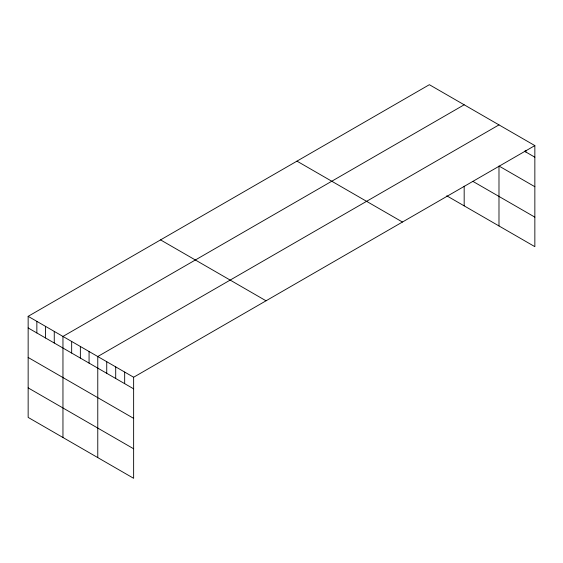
<?xml version="1.0" encoding="UTF-8"?>
<svg xmlns="http://www.w3.org/2000/svg" width="563" height="563" viewBox="0 0 563 563"><rect width="100%" height="100%" fill="white"/><g stroke="black" fill="none" stroke-linecap="round" stroke-linejoin="round"><path stroke-width="0.84" d="M534.85 145.592L133.635 377.238L133.635 478.304L28.15 417.408L28.15 316.336L429.365 84.696L534.85 145.592L534.85 246.664L446.769 195.811M464.172 104.788L62.957 336.435L62.957 437.5M498.987 124.887L97.772 356.527L97.772 457.599M524.392 151.158L534.85 157.197M534.85 186.719L498.987 166.015L498.987 225.96M472.878 181.363L534.85 217.142M296.961 161.138L402.446 222.033M160.554 239.894L266.039 300.797M28.15 316.336L133.635 377.238M28.15 327.94L133.635 388.836M28.15 357.463L133.635 418.365M28.15 387.879L133.635 448.781M525.884 150.363L525.884 152.024M464.172 186.177L464.172 205.861M124.669 372.059L124.669 383.663M115.704 366.879L115.704 378.484M106.738 361.706L106.738 373.311M89.067 351.502L89.067 363.107M80.361 346.477L80.361 358.082M71.663 341.452L71.663 353.057M54.259 331.41L54.259 343.008M45.554 326.385L45.554 337.983M36.855 321.36L36.855 332.958"/></g></svg>
